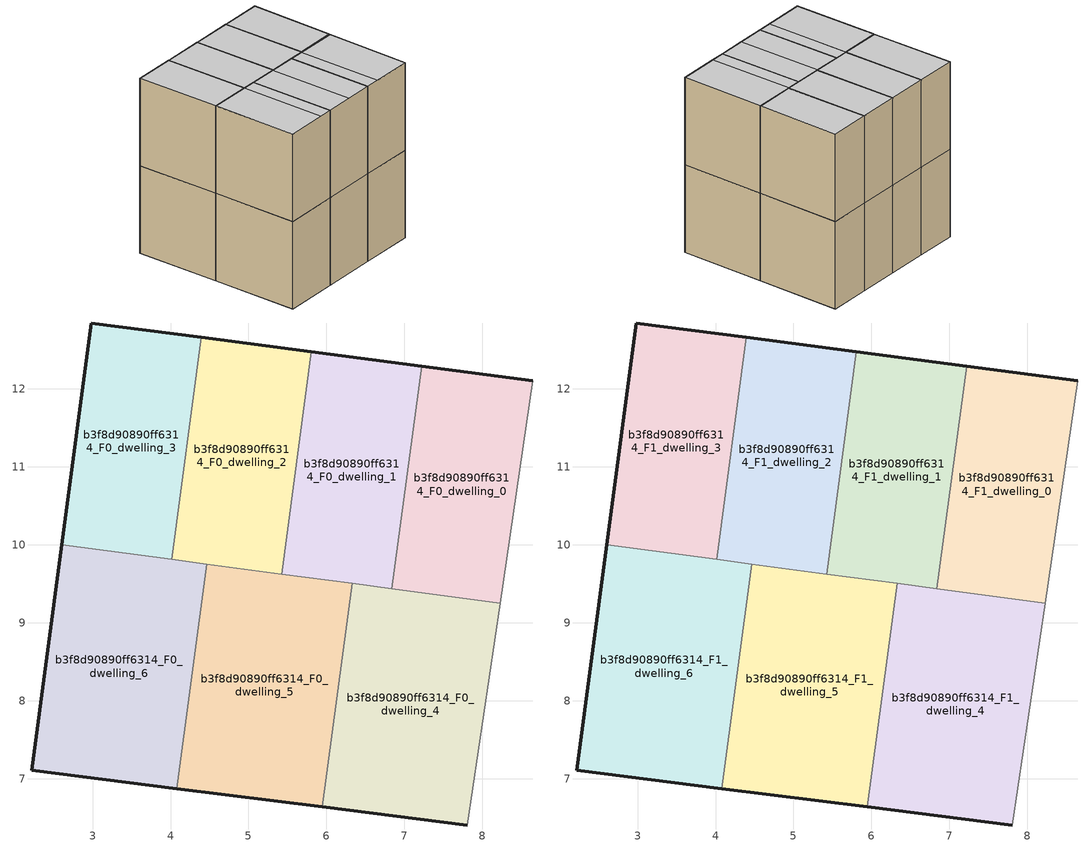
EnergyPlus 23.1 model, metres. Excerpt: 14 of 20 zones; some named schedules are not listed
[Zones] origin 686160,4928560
b3f8d90890ff6314_F0_dwelling_0
 floor ground (EU_floor_Construction): 8.23,9.25 8.65,12.11 7.22,12.29 6.84,9.44 z0
 wall outside (EU_wall_Construction): 7.22,12.29 8.65,12.11 z0:3
 wall adiabatic (EU_wall_Construction): 8.65,12.11 8.23,9.25 z0:3
 wall to b3f8d90890ff6314_F0_dwelling_1 (EU_wall_Construction): 6.84,9.44 7.22,12.29 z0:3
 wall to b3f8d90890ff6314_F0_dwelling_4 (EU_wall_Construction): 8.23,9.25 6.84,9.44 z0:3
b3f8d90890ff6314_F0_dwelling_1
 floor ground (EU_floor_Construction): 6.84,9.44 7.22,12.29 5.81,12.48 5.43,9.62 z0
 wall outside (EU_wall_Construction): 5.81,12.48 7.22,12.29 z0:3
 wall to b3f8d90890ff6314_F0_dwelling_2 (EU_wall_Construction): 5.43,9.62 5.81,12.48 z0:3
 wall to b3f8d90890ff6314_F0_dwelling_5 (EU_wall_Construction): 6.33,9.5 5.43,9.62 z0:3
 wall to b3f8d90890ff6314_F0_dwelling_4 (EU_wall_Construction): 6.84,9.44 6.33,9.5 z0:3
b3f8d90890ff6314_F0_dwelling_2
 floor ground (EU_floor_Construction): 5.43,9.62 5.81,12.48 4.4,12.66 4.02,9.81 z0
 wall outside (EU_wall_Construction): 4.4,12.66 5.81,12.48 z0:3
 wall to b3f8d90890ff6314_F0_dwelling_3 (EU_wall_Construction): 4.02,9.81 4.4,12.66 z0:3
 wall to b3f8d90890ff6314_F0_dwelling_6 (EU_wall_Construction): 4.46,9.75 4.02,9.81 z0:3
 wall to b3f8d90890ff6314_F0_dwelling_5 (EU_wall_Construction): 5.43,9.62 4.46,9.75 z0:3
b3f8d90890ff6314_F0_dwelling_3
 floor ground (EU_floor_Construction): 4.02,9.81 4.4,12.66 2.98,12.84 2.6,10 z0
 wall outside (EU_wall_Construction): 2.6,10 2.98,12.84 4.4,12.66 z0:3
 wall to b3f8d90890ff6314_F0_dwelling_6 (EU_wall_Construction): 4.02,9.81 2.6,10 z0:3
b3f8d90890ff6314_F0_dwelling_4
 floor ground (EU_floor_Construction): 7.81,6.41 8.23,9.25 6.33,9.5 5.95,6.64 z0
 wall outside (EU_wall_Construction): 7.81,6.41 5.95,6.64 z0:3
 wall adiabatic (EU_wall_Construction): 8.23,9.25 7.81,6.41 z0:3
 wall to b3f8d90890ff6314_F0_dwelling_5 (EU_wall_Construction): 5.95,6.64 6.33,9.5 z0:3
b3f8d90890ff6314_F0_dwelling_5
 floor ground (EU_floor_Construction): 5.95,6.64 6.33,9.5 4.46,9.75 4.08,6.87 z0
 wall outside (EU_wall_Construction): 5.95,6.64 4.08,6.87 z0:3
 wall to b3f8d90890ff6314_F0_dwelling_6 (EU_wall_Construction): 4.08,6.87 4.46,9.75 z0:3
b3f8d90890ff6314_F0_dwelling_6
 floor ground (EU_floor_Construction): 4.08,6.87 4.46,9.75 2.6,10 2.22,7.11 z0
 wall outside (EU_wall_Construction): 4.08,6.87 2.22,7.11 2.6,10 z0:3
b3f8d90890ff6314_F1_dwelling_0
 floor to b3f8d90890ff6314_F0_dwelling_0 (EU_floor_Construction): 8.23,9.25 8.65,12.11 7.22,12.29 6.84,9.44 z3
 wall outside (EU_wall_Construction): 7.22,12.29 8.65,12.11 z3:6
 wall adiabatic (EU_wall_Construction): 8.65,12.11 8.23,9.25 z3:6
 wall to b3f8d90890ff6314_F1_dwelling_1 (EU_wall_Construction): 6.84,9.44 7.22,12.29 z3:6
 wall to b3f8d90890ff6314_F1_dwelling_4 (EU_wall_Construction): 8.23,9.25 6.84,9.44 z3:6
 ceiling to b3f8d90890ff6314_F2_dwelling_1 (EU_floor_Construction): 8.65,12.11 8.23,9.29 6.84,9.48 7.22,12.29 z6
 ceiling to b3f8d90890ff6314_F2_dwelling_0 (EU_floor_Construction): 8.23,9.29 8.23,9.25 6.84,9.44 6.84,9.48 z6
b3f8d90890ff6314_F1_dwelling_1
 floor to b3f8d90890ff6314_F0_dwelling_1 (EU_floor_Construction): 6.84,9.44 7.22,12.29 5.81,12.48 5.43,9.62 z3
 wall outside (EU_wall_Construction): 5.81,12.48 7.22,12.29 z3:6
 wall to b3f8d90890ff6314_F1_dwelling_2 (EU_wall_Construction): 5.43,9.62 5.81,12.48 z3:6
 wall to b3f8d90890ff6314_F1_dwelling_5 (EU_wall_Construction): 6.33,9.5 5.43,9.62 z3:6
 wall to b3f8d90890ff6314_F1_dwelling_4 (EU_wall_Construction): 6.84,9.44 6.33,9.5 z3:6
 ceiling to b3f8d90890ff6314_F2_dwelling_2 (EU_floor_Construction): 7.2,12.29 6.82,9.44 5.43,9.62 5.81,12.48 z6
 ceiling to b3f8d90890ff6314_F2_dwelling_1 (EU_floor_Construction): 7.22,12.29 6.84,9.48 6.82,9.48 7.2,12.29 z6
b3f8d90890ff6314_F1_dwelling_2
 floor to b3f8d90890ff6314_F0_dwelling_2 (EU_floor_Construction): 5.43,9.62 5.81,12.48 4.4,12.66 4.02,9.81 z3
 wall outside (EU_wall_Construction): 4.4,12.66 5.81,12.48 z3:6
 wall to b3f8d90890ff6314_F1_dwelling_3 (EU_wall_Construction): 4.02,9.81 4.4,12.66 z3:6
 wall to b3f8d90890ff6314_F1_dwelling_6 (EU_wall_Construction): 4.46,9.75 4.02,9.81 z3:6
 wall to b3f8d90890ff6314_F1_dwelling_5 (EU_wall_Construction): 5.43,9.62 4.46,9.75 z3:6
 ceiling to b3f8d90890ff6314_F2_dwelling_3 (EU_floor_Construction): 5.79,12.48 5.41,9.63 4.02,9.81 4.4,12.66 z6
 ceiling adiabatic (EU_roof_Construction): 5.79,12.48 4.4,12.66 5.81,12.48 5.43,9.62 5.41,9.63 z6
b3f8d90890ff6314_F1_dwelling_3
 floor to b3f8d90890ff6314_F0_dwelling_3 (EU_floor_Construction): 4.02,9.81 4.4,12.66 2.98,12.84 2.6,10 z3
 wall outside (EU_wall_Construction): 2.6,10 2.98,12.84 4.4,12.66 z3:6
 wall to b3f8d90890ff6314_F1_dwelling_6 (EU_wall_Construction): 4.02,9.81 2.6,10 z3:6
 ceiling to b3f8d90890ff6314_F2_dwelling_5 (EU_floor_Construction): 4.39,12.66 4.01,9.81 2.6,10 2.98,12.84 z6
 ceiling to b3f8d90890ff6314_F2_dwelling_3 (EU_floor_Construction): 4.4,12.66 4.02,9.81 4.01,9.81 4.39,12.66 z6
b3f8d90890ff6314_F1_dwelling_4
 floor to b3f8d90890ff6314_F0_dwelling_4 (EU_floor_Construction): 7.81,6.41 8.23,9.25 6.33,9.5 5.95,6.64 z3
 wall outside (EU_wall_Construction): 7.81,6.41 5.95,6.64 z3:6
 wall adiabatic (EU_wall_Construction): 8.23,9.25 7.81,6.41 z3:6
 wall to b3f8d90890ff6314_F1_dwelling_5 (EU_wall_Construction): 5.95,6.64 6.33,9.5 z3:6
 ceiling to b3f8d90890ff6314_F2_dwelling_0 (EU_floor_Construction): 8.23,9.25 7.81,6.41 6.44,6.58 6.82,9.44 z6
 ceiling adiabatic (EU_roof_Construction): 6.82,9.44 6.44,6.58 5.95,6.64 6.33,9.5 z6
b3f8d90890ff6314_F1_dwelling_5
 floor to b3f8d90890ff6314_F0_dwelling_5 (EU_floor_Construction): 5.95,6.64 6.33,9.5 4.46,9.75 4.08,6.87 z3
 wall outside (EU_wall_Construction): 5.95,6.64 4.08,6.87 z3:6
 wall to b3f8d90890ff6314_F1_dwelling_6 (EU_wall_Construction): 4.08,6.87 4.46,9.75 z3:6
 ceiling adiabatic (EU_roof_Construction): 6.33,9.5 5.95,6.64 5.03,6.75 5.41,9.63 z6
 ceiling to b3f8d90890ff6314_F2_dwelling_3 (EU_floor_Construction): 5.41,9.63 5.03,6.75 4.08,6.87 4.46,9.75 z6
b3f8d90890ff6314_F1_dwelling_6
 floor to b3f8d90890ff6314_F0_dwelling_6 (EU_floor_Construction): 4.08,6.87 4.46,9.75 2.6,10 2.22,7.11 z3
 wall outside (EU_wall_Construction): 4.08,6.87 2.22,7.11 2.6,10 z3:6
 ceiling to b3f8d90890ff6314_F2_dwelling_4 (EU_floor_Construction): 4,9.79 3.62,6.93 2.22,7.11 2.6,9.98 z6
 ceiling to b3f8d90890ff6314_F2_dwelling_5 (EU_floor_Construction): 4.01,9.81 4,9.79 2.6,9.98 2.6,10 z6
 ceiling to b3f8d90890ff6314_F2_dwelling_3 (EU_floor_Construction): 4.46,9.75 4.08,6.87 3.62,6.93 4.01,9.81 z6
[Building]
EU S2 Campaign: North Axis=0; Terrain=City; Solar Distribution=FullExterior
[Site:Location]
Bologna: Latitude=44.5; Longitude=11.25; Time Zone=1; Elevation=37
[SizingPeriod:WeatherFileDays]
AnnualSizingPeriod: Begin Month=1; Begin Day of Month=1; End Month=12; End Day of Month=31; Day of Week for Start Day=Monday; Use Weather File Daylight Saving Period=No; Use Weather File Rain and Snow Indicators=No
[MATERIAL]
EU_InternalMass_Material: Roughness=MediumRough; Thickness=0.1; Conductivity=1; Density=1800; Specific Heat=900; Thermal Absorptance=0.9; Solar Absorptance=0.7; Visible Absorptance=0.7
[MATERIAL:NOMASS] Roughness=MediumRough; Thermal Absorptance=0.9; Solar Absorptance=0.7; Visible Absorptance=0.7
Name | Thermal Resistance
EU_wall_NoMass | 0.781309
EU_roof_NoMass | 0.418499
EU_floor_NoMass | 0.563442
[CONSTRUCTION]
EU_wall_Construction: EU_wall_NoMass
EU_roof_Construction: EU_roof_NoMass
EU_floor_Construction: EU_floor_NoMass
EU_InternalMass_Construction: EU_InternalMass_Material
[ZONE] Type=1; Multiplier=1; Ceiling Height=autocalculate; Floor Area=autocalculate; Part of Total Floor Area=Yes
Name | Volume
b3f8d90890ff6314_F0_dwelling_0; b3f8d90890ff6314_F1_dwelling_0 | 12.2871
b3f8d90890ff6314_F0_dwelling_1; b3f8d90890ff6314_F1_dwelling_1; b3f8d90890ff6314_F0_dwelling_2; b3f8d90890ff6314_F1_dwelling_2 | 12.2849
b3f8d90890ff6314_F0_dwelling_3; b3f8d90890ff6314_F1_dwelling_3 | 12.2834
b3f8d90890ff6314_F0_dwelling_4; b3f8d90890ff6314_F1_dwelling_4 | 16.3792
b3f8d90890ff6314_F0_dwelling_5; b3f8d90890ff6314_F1_dwelling_5 | 16.3711
b3f8d90890ff6314_F0_dwelling_6; b3f8d90890ff6314_F1_dwelling_6 | 16.3813
[INTERNALMASS] Construction=EU_InternalMass_Construction
Name | Zone or ZoneList | Surface Area
b3f8d90890ff6314_F0_dwelling_0_EU_InternalMass | b3f8d90890ff6314_F0_dwelling_0 | 4.09555
b3f8d90890ff6314_F0_dwelling_1_EU_InternalMass | b3f8d90890ff6314_F0_dwelling_1 | 4.09482
b3f8d90890ff6314_F0_dwelling_2_EU_InternalMass | b3f8d90890ff6314_F0_dwelling_2 | 4.09469
b3f8d90890ff6314_F0_dwelling_3_EU_InternalMass | b3f8d90890ff6314_F0_dwelling_3 | 4.09474
b3f8d90890ff6314_F0_dwelling_4_EU_InternalMass | b3f8d90890ff6314_F0_dwelling_4 | 5.45987
b3f8d90890ff6314_F0_dwelling_5_EU_InternalMass | b3f8d90890ff6314_F0_dwelling_5 | 5.45677
b3f8d90890ff6314_F0_dwelling_6_EU_InternalMass | b3f8d90890ff6314_F0_dwelling_6 | 5.46066
b3f8d90890ff6314_F1_dwelling_0_EU_InternalMass | b3f8d90890ff6314_F1_dwelling_0 | 4.09555
b3f8d90890ff6314_F1_dwelling_1_EU_InternalMass | b3f8d90890ff6314_F1_dwelling_1 | 4.09482
b3f8d90890ff6314_F1_dwelling_2_EU_InternalMass | b3f8d90890ff6314_F1_dwelling_2 | 4.09469
b3f8d90890ff6314_F1_dwelling_3_EU_InternalMass | b3f8d90890ff6314_F1_dwelling_3 | 4.09474
b3f8d90890ff6314_F1_dwelling_4_EU_InternalMass | b3f8d90890ff6314_F1_dwelling_4 | 5.45987
b3f8d90890ff6314_F1_dwelling_5_EU_InternalMass | b3f8d90890ff6314_F1_dwelling_5 | 5.45677
b3f8d90890ff6314_F1_dwelling_6_EU_InternalMass | b3f8d90890ff6314_F1_dwelling_6 | 5.46066
[OTHEREQUIPMENT] Fuel Type=Electricity; Design Level Calculation Method=Watts/Area; Power per Zone Floor Area=1; Fraction Latent=0; Fraction Radiant=0; Fraction Lost=0; Carbon Dioxide Generation Rate=0; EndUse Subcategory=EU_Step8_InternalGains
Name | Zone or ZoneList or Space or SpaceList | Schedule
EU_Step8_InternalGain_b3f8d90890ff6314_F0_dwelling_0_f000 | b3f8d90890ff6314_F0_dwelling_0 | EU_Step8_GainSchedule_b3f8d90890ff6314_F0_dwelling_0_f000
EU_Step8_InternalGain_b3f8d90890ff6314_F0_dwelling_1_f000 | b3f8d90890ff6314_F0_dwelling_1 | EU_Step8_GainSchedule_b3f8d90890ff6314_F0_dwelling_1_f000
EU_Step8_InternalGain_b3f8d90890ff6314_F0_dwelling_2_f000 | b3f8d90890ff6314_F0_dwelling_2 | EU_Step8_GainSchedule_b3f8d90890ff6314_F0_dwelling_2_f000
EU_Step8_InternalGain_b3f8d90890ff6314_F0_dwelling_3_f000 | b3f8d90890ff6314_F0_dwelling_3 | EU_Step8_GainSchedule_b3f8d90890ff6314_F0_dwelling_3_f000
EU_Step8_InternalGain_b3f8d90890ff6314_F0_dwelling_4_f000 | b3f8d90890ff6314_F0_dwelling_4 | EU_Step8_GainSchedule_b3f8d90890ff6314_F0_dwelling_4_f000
EU_Step8_InternalGain_b3f8d90890ff6314_F0_dwelling_5_f000 | b3f8d90890ff6314_F0_dwelling_5 | EU_Step8_GainSchedule_b3f8d90890ff6314_F0_dwelling_5_f000
EU_Step8_InternalGain_b3f8d90890ff6314_F0_dwelling_6_f000 | b3f8d90890ff6314_F0_dwelling_6 | EU_Step8_GainSchedule_b3f8d90890ff6314_F0_dwelling_6_f000
EU_Step8_InternalGain_b3f8d90890ff6314_F1_dwelling_0_f000 | b3f8d90890ff6314_F1_dwelling_0 | EU_Step8_GainSchedule_b3f8d90890ff6314_F1_dwelling_0_f000
EU_Step8_InternalGain_b3f8d90890ff6314_F1_dwelling_1_f000 | b3f8d90890ff6314_F1_dwelling_1 | EU_Step8_GainSchedule_b3f8d90890ff6314_F1_dwelling_1_f000
EU_Step8_InternalGain_b3f8d90890ff6314_F1_dwelling_2_f000 | b3f8d90890ff6314_F1_dwelling_2 | EU_Step8_GainSchedule_b3f8d90890ff6314_F1_dwelling_2_f000
EU_Step8_InternalGain_b3f8d90890ff6314_F1_dwelling_3_f000 | b3f8d90890ff6314_F1_dwelling_3 | EU_Step8_GainSchedule_b3f8d90890ff6314_F1_dwelling_3_f000
EU_Step8_InternalGain_b3f8d90890ff6314_F1_dwelling_4_f000 | b3f8d90890ff6314_F1_dwelling_4 | EU_Step8_GainSchedule_b3f8d90890ff6314_F1_dwelling_4_f000
EU_Step8_InternalGain_b3f8d90890ff6314_F1_dwelling_5_f000 | b3f8d90890ff6314_F1_dwelling_5 | EU_Step8_GainSchedule_b3f8d90890ff6314_F1_dwelling_5_f000
EU_Step8_InternalGain_b3f8d90890ff6314_F1_dwelling_6_f000 | b3f8d90890ff6314_F1_dwelling_6 | EU_Step8_GainSchedule_b3f8d90890ff6314_F1_dwelling_6_f000
[ZONEVENTILATION:DESIGNFLOWRATE] Schedule=EU_AlwaysOn; Design Flow Rate Calculation Method=AirChanges/Hour; Air Changes per Hour=0.692607; Ventilation Type=Natural; Fan Pressure Rise=0; Fan Total Efficiency=1; Constant Term Coefficient=1; Temperature Term Coefficient=0; Velocity Term Coefficient=0; Velocity Squared Term Coefficient=0; Minimum Indoor Temperature=-100; Maximum Indoor Temperature=100; Delta Temperature=-100; Minimum Outdoor Temperature=-100; Maximum Outdoor Temperature=100; Maximum Wind Speed=40
Name | Zone or ZoneList or Space or SpaceList
EU_ConstantAir_b3f8d90890ff6314_F0_dwelling_0 | b3f8d90890ff6314_F0_dwelling_0
EU_ConstantAir_b3f8d90890ff6314_F0_dwelling_1 | b3f8d90890ff6314_F0_dwelling_1
EU_ConstantAir_b3f8d90890ff6314_F0_dwelling_2 | b3f8d90890ff6314_F0_dwelling_2
EU_ConstantAir_b3f8d90890ff6314_F0_dwelling_3 | b3f8d90890ff6314_F0_dwelling_3
EU_ConstantAir_b3f8d90890ff6314_F0_dwelling_4 | b3f8d90890ff6314_F0_dwelling_4
EU_ConstantAir_b3f8d90890ff6314_F0_dwelling_5 | b3f8d90890ff6314_F0_dwelling_5
EU_ConstantAir_b3f8d90890ff6314_F0_dwelling_6 | b3f8d90890ff6314_F0_dwelling_6
EU_ConstantAir_b3f8d90890ff6314_F1_dwelling_0 | b3f8d90890ff6314_F1_dwelling_0
EU_ConstantAir_b3f8d90890ff6314_F1_dwelling_1 | b3f8d90890ff6314_F1_dwelling_1
EU_ConstantAir_b3f8d90890ff6314_F1_dwelling_2 | b3f8d90890ff6314_F1_dwelling_2
EU_ConstantAir_b3f8d90890ff6314_F1_dwelling_3 | b3f8d90890ff6314_F1_dwelling_3
EU_ConstantAir_b3f8d90890ff6314_F1_dwelling_4 | b3f8d90890ff6314_F1_dwelling_4
EU_ConstantAir_b3f8d90890ff6314_F1_dwelling_5 | b3f8d90890ff6314_F1_dwelling_5
EU_ConstantAir_b3f8d90890ff6314_F1_dwelling_6 | b3f8d90890ff6314_F1_dwelling_6
[HVACTEMPLATE:THERMOSTAT] Constant Heating Setpoint=20; Constant Cooling Setpoint=50
EU_HeatOnly_b3f8d90890ff6314_F0_dwelling_0; EU_HeatOnly_b3f8d90890ff6314_F0_dwelling_1; EU_HeatOnly_b3f8d90890ff6314_F0_dwelling_2; EU_HeatOnly_b3f8d90890ff6314_F0_dwelling_3; EU_HeatOnly_b3f8d90890ff6314_F0_dwelling_4; EU_HeatOnly_b3f8d90890ff6314_F0_dwelling_5; EU_HeatOnly_b3f8d90890ff6314_F0_dwelling_6; EU_HeatOnly_b3f8d90890ff6314_F1_dwelling_0; EU_HeatOnly_b3f8d90890ff6314_F1_dwelling_1; EU_HeatOnly_b3f8d90890ff6314_F1_dwelling_2; EU_HeatOnly_b3f8d90890ff6314_F1_dwelling_3; EU_HeatOnly_b3f8d90890ff6314_F1_dwelling_4; EU_HeatOnly_b3f8d90890ff6314_F1_dwelling_5; EU_HeatOnly_b3f8d90890ff6314_F1_dwelling_6; EU_HeatOnly_b3f8d90890ff6314_F2_dwelling_0; EU_HeatOnly_b3f8d90890ff6314_F2_dwelling_1; EU_HeatOnly_b3f8d90890ff6314_F2_dwelling_2; EU_HeatOnly_b3f8d90890ff6314_F2_dwelling_3; EU_HeatOnly_b3f8d90890ff6314_F2_dwelling_4; EU_HeatOnly_b3f8d90890ff6314_F2_dwelling_5
[HVACTEMPLATE:ZONE:IDEALLOADSAIRSYSTEM] System Availability Schedule=EU_AlwaysOn; Maximum Heating Supply Air Temperature=50; Minimum Cooling Supply Air Temperature=13; Maximum Heating Supply Air Humidity Ratio=0.0156; Minimum Cooling Supply Air Humidity Ratio=0.0077; Heating Limit=NoLimit; Cooling Limit=NoLimit; Heating Availability Schedule=EU_AlwaysOn; Cooling Availability Schedule=EU_CoolingOff; Dehumidification Control Type=ConstantSensibleHeatRatio; Cooling Sensible Heat Ratio=0.7; Dehumidification Setpoint=60; Humidification Control Type=None; Humidification Setpoint=30; Outdoor Air Method=None; Outdoor Air Flow Rate per Person=0.00944; Outdoor Air Flow Rate per Zone Floor Area=0; Outdoor Air Flow Rate per Zone=0; Demand Controlled Ventilation Type=None; Outdoor Air Economizer Type=NoEconomizer; Heat Recovery Type=None; Sensible Heat Recovery Effectiveness=0.7; Latent Heat Recovery Effectiveness=0.65
Name | Template Thermostat
b3f8d90890ff6314_F0_dwelling_0 | EU_HeatOnly_b3f8d90890ff6314_F0_dwelling_0
b3f8d90890ff6314_F0_dwelling_1 | EU_HeatOnly_b3f8d90890ff6314_F0_dwelling_1
b3f8d90890ff6314_F0_dwelling_2 | EU_HeatOnly_b3f8d90890ff6314_F0_dwelling_2
b3f8d90890ff6314_F0_dwelling_3 | EU_HeatOnly_b3f8d90890ff6314_F0_dwelling_3
b3f8d90890ff6314_F0_dwelling_4 | EU_HeatOnly_b3f8d90890ff6314_F0_dwelling_4
b3f8d90890ff6314_F0_dwelling_5 | EU_HeatOnly_b3f8d90890ff6314_F0_dwelling_5
b3f8d90890ff6314_F0_dwelling_6 | EU_HeatOnly_b3f8d90890ff6314_F0_dwelling_6
b3f8d90890ff6314_F1_dwelling_0 | EU_HeatOnly_b3f8d90890ff6314_F1_dwelling_0
b3f8d90890ff6314_F1_dwelling_1 | EU_HeatOnly_b3f8d90890ff6314_F1_dwelling_1
b3f8d90890ff6314_F1_dwelling_2 | EU_HeatOnly_b3f8d90890ff6314_F1_dwelling_2
b3f8d90890ff6314_F1_dwelling_3 | EU_HeatOnly_b3f8d90890ff6314_F1_dwelling_3
b3f8d90890ff6314_F1_dwelling_4 | EU_HeatOnly_b3f8d90890ff6314_F1_dwelling_4
b3f8d90890ff6314_F1_dwelling_5 | EU_HeatOnly_b3f8d90890ff6314_F1_dwelling_5
b3f8d90890ff6314_F1_dwelling_6 | EU_HeatOnly_b3f8d90890ff6314_F1_dwelling_6
[SIZING:ZONE] Zone Cooling Design Supply Air Temperature Input Method=SupplyAirTemperature; Zone Cooling Design Supply Air Temperature=13; Zone Heating Design Supply Air Temperature Input Method=SupplyAirTemperature; Zone Heating Design Supply Air Temperature=50; Zone Cooling Design Supply Air Humidity Ratio=0.008; Zone Heating Design Supply Air Humidity Ratio=0.008; Cooling Design Air Flow Method=DesignDay; Cooling Design Air Flow Rate=0; Cooling Minimum Air Flow per Zone Floor Area=0.000762; Cooling Minimum Air Flow=0; Cooling Minimum Air Flow Fraction=0.2; Heating Design Air Flow Method=DesignDay; Heating Design Air Flow Rate=0; Heating Maximum Air Flow per Zone Floor Area=0.002032; Heating Maximum Air Flow=0.141576; Heating Maximum Air Flow Fraction=0.3; Account for Dedicated Outdoor Air System=No; Dedicated Outdoor Air System Control Strategy=NeutralSupplyAir; Dedicated Outdoor Air Low Setpoint Temperature for Design=autosize; Dedicated Outdoor Air High Setpoint Temperature for Design=autosize; Zone Load Sizing Method=Sensible Load Only No Latent Load; Zone Latent Cooling Design Supply Air Humidity Ratio Input Method=HumidityRatioDifference; Zone Cooling Design Supply Air Humidity Ratio Difference=0.005; Zone Latent Heating Design Supply Air Humidity Ratio Input Method=HumidityRatioDifference; Zone Humidification Design Supply Air Humidity Ratio Difference=0.005
b3f8d90890ff6314_F0_dwelling_0; b3f8d90890ff6314_F0_dwelling_1; b3f8d90890ff6314_F0_dwelling_2; b3f8d90890ff6314_F0_dwelling_3; b3f8d90890ff6314_F0_dwelling_4; b3f8d90890ff6314_F0_dwelling_5; b3f8d90890ff6314_F0_dwelling_6; b3f8d90890ff6314_F1_dwelling_0; b3f8d90890ff6314_F1_dwelling_1; b3f8d90890ff6314_F1_dwelling_2; b3f8d90890ff6314_F1_dwelling_3; b3f8d90890ff6314_F1_dwelling_4; b3f8d90890ff6314_F1_dwelling_5; b3f8d90890ff6314_F1_dwelling_6
[SCHEDULE:FILE] Column Number=1; Rows to Skip at Top=0; Number of Hours of Data=8760; Column Separator=Comma; Interpolate to Timestep=No; Minutes per Item=60; Adjust Schedule for Daylight Savings=Yes
Name | File
EU_Step8_GainSchedule_b3f8d90890ff6314_F0_dwelling_0_f000 | ../../schedules/b3f8d90890ff6314/b3f8d90890ff6314_F0_dwelling_0_f000_gain.csv
EU_Step8_GainSchedule_b3f8d90890ff6314_F0_dwelling_1_f000 | ../../schedules/b3f8d90890ff6314/b3f8d90890ff6314_F0_dwelling_1_f000_gain.csv
EU_Step8_GainSchedule_b3f8d90890ff6314_F0_dwelling_2_f000 | ../../schedules/b3f8d90890ff6314/b3f8d90890ff6314_F0_dwelling_2_f000_gain.csv
